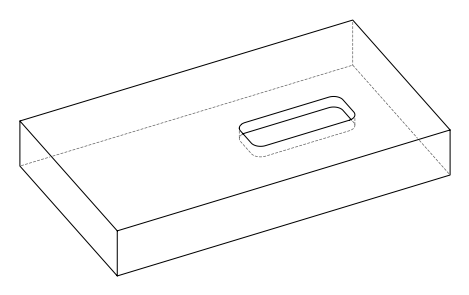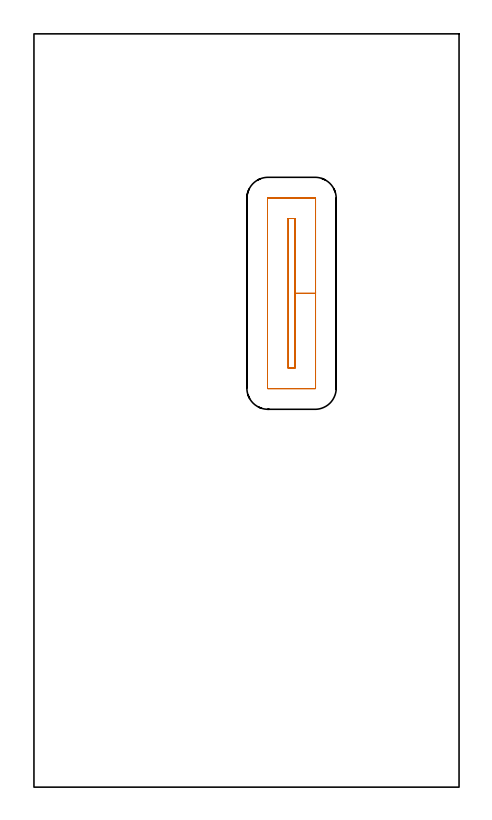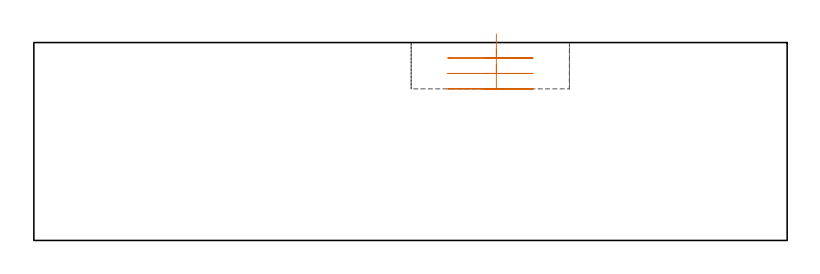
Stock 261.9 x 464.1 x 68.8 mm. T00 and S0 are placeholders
(PLAN: 1 operations, 0 tool changes, 3.4 min)
(1 MILL_RECTANGULAR_POCKET | POCKET_RECTANGULAR_STRAIGHT | UGT0201_109 | Follow Part, ap 6.35, ae 75% | 3.4 min | 124245 mm3)
(TOOL UGT0201_109 | End Mill 25.4 mm | D25.4 FL25 Z2)
(OP 1 MILL_RECTANGULAR_POCKET)
G17 G21 G94 G90
T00 M6
G54
G17 G0 G90 X160.8 Y273.025 S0 M3
G43 Z78.8 H0
Z71.8
G94 G1 Y304.25 Z63.433 F250.
Y350.3 F500.
X156.6
Y258.2
X160.8
Y304.25
X173.5
Y362.7
G3 X173.2 Y363. R0.3
G1 X144.2
G3 X143.9 Y362.7 R0.3
G1 Y245.8
G3 X144.2 Y245.5 R0.3
G1 X173.2
G3 X173.5 Y245.8 R0.3
G1 Y304.25
Y305.25
G0 X160.8 Y273.025 Z66.433
G1 Y304.25 Z58.067 F250.
Y350.3 F500.
X156.6
Y258.2
X160.8
Y304.25
X173.5
Y362.7
G3 X173.2 Y363. R0.3
G1 X144.2
G3 X143.9 Y362.7 R0.3
G1 Y245.8
G3 X144.2 Y245.5 R0.3
G1 X173.2
G3 X173.5 Y245.8 R0.3
G1 Y304.25
Y305.25
G0 X160.8 Y273.025 Z61.067
G1 Y304.25 Z52.7 F250.
Y350.3 F500.
X156.6
Y258.2
X160.8
Y304.25
X173.5
Y362.7
G3 X173.2 Y363. R0.3
G1 X144.2
G3 X143.9 Y362.7 R0.3
G1 Y245.8
G3 X144.2 Y245.5 R0.3
G1 X173.2
G3 X173.5 Y245.8 R0.3
G1 Y304.25
Y305.25
G0 Z78.8
M5
M2
